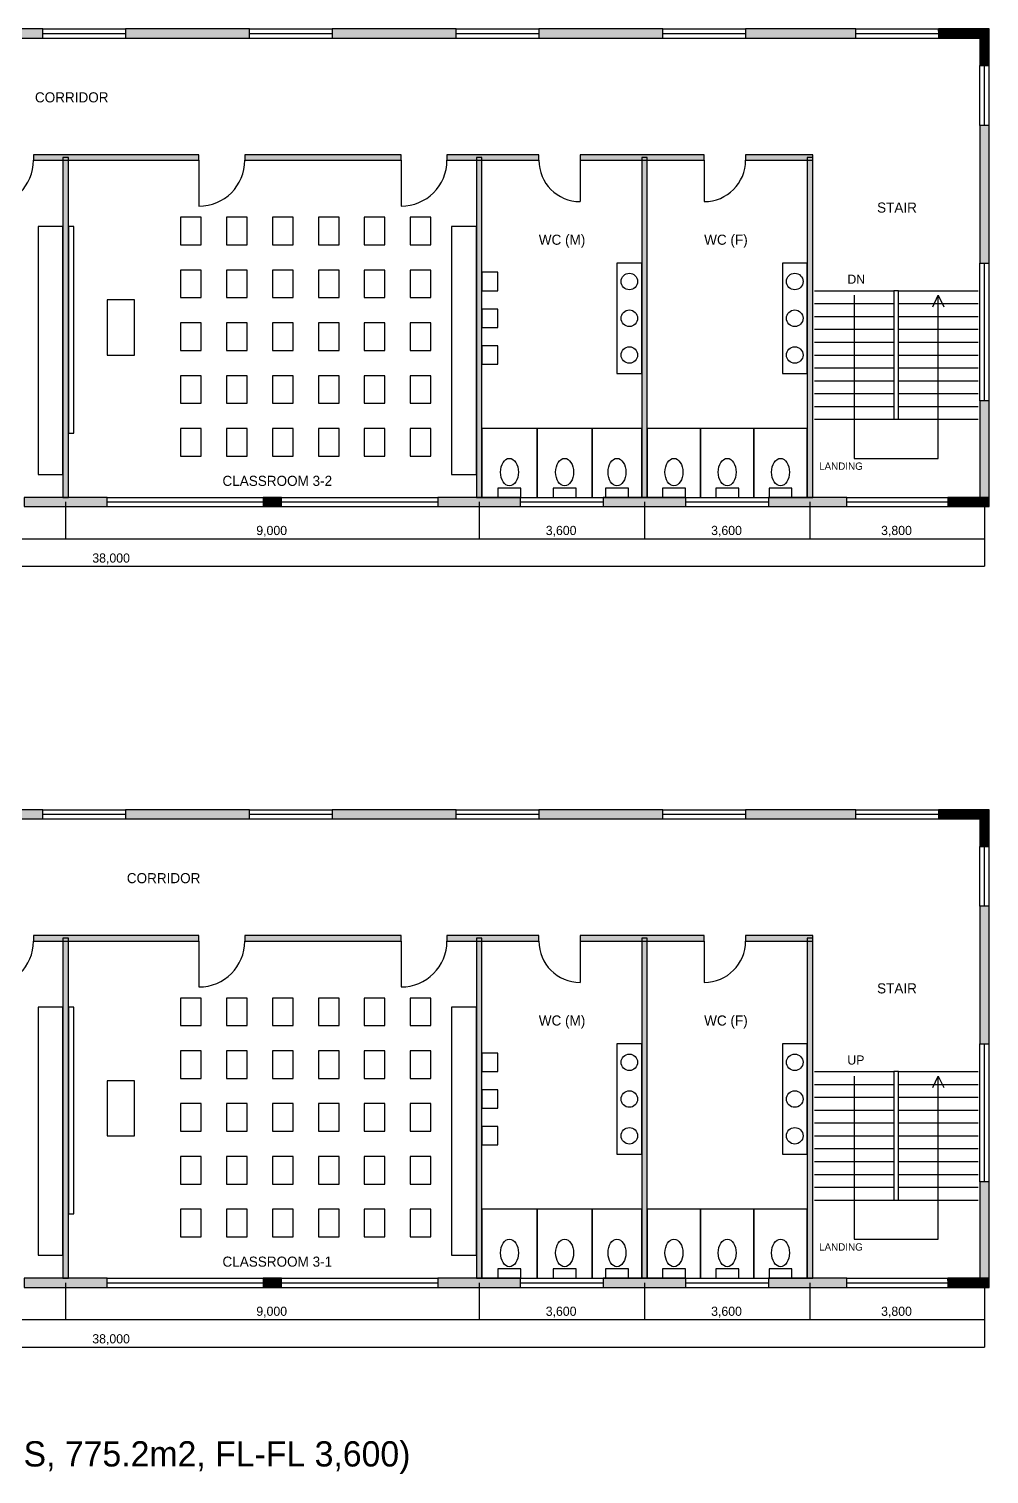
# Model space of a CAD drawing. Header units: metres. Extents: x -2883 to 38100, y -4166 to 27300.
# Drawn here: x 17200 to 38100, y -4166 to 27300 of the extents above; entities that cross this region are included whole.
import ezdxf

# ---------------------------------------------------------------- set-up
doc = ezdxf.new("R2010")
doc.units = ezdxf.units.M
for name, color, linetype in [('A-DIM', 1, 'CONTINUOUS'), ('A-DOOR', 2, 'CONTINUOUS'), ('A-FURN', 8, 'CONTINUOUS'), ('A-STAIR', 6, 'CONTINUOUS'), ('A-TEXT', 3, 'CONTINUOUS'), ('A-WALL', 7, 'CONTINUOUS'), ('A-WIND', 4, 'CONTINUOUS')]:
    doc.layers.add(name, color=color, linetype=linetype)
doc.dimstyles.get("Standard").update_dxf_attribs({"dimtxt": 2.5, "dimasz": 2.5, "dimexe": 1.25, "dimexo": 0.625, "dimtad": 1, "dimcen": 2.5, "dimazin": 3, "dimtfac": 1, "dimtmove": 0, "dimatfit": 3})

# ---------------------------------------------------------------- blocks, each defined once
blk = doc.blocks.new('_CLOSEDFILLED')
at = {"color": 0, "linetype": 'BYBLOCK'}
blk.add_solid([(-1, 0), (0, 0), (-1, 0)], dxfattribs=at)
blk = doc.blocks.new('*D1')
for p, q in [((0, 0), (0, -1400)), ((38000, 0), (38000, -1400)), ((0.25, -1400), (18997.5, -1400)), ((19002.5, -1400), (37999.75, -1400))]:
    blk.add_line(p, q)
at = {"layer": 'Defpoints'}
for p in [(0, 0), (38000, 0), (0, -1400)]:
    blk.add_point(p, dxfattribs=at)
at = {"xscale": 0.25, "yscale": 0.25, "rotation": 180}
blk.add_blockref('_CLOSEDFILLED', (0, -1400), dxfattribs=at)
at = {"xscale": 0.25, "yscale": 0.25}
blk.add_blockref('_CLOSEDFILLED', (38000, -1400), dxfattribs=at)
at = {"insert": (19000, -1400), "char_height": 1, "attachment_point": 5}
blk.add_mtext('38000', dxfattribs=at)
blk = doc.blocks.new('*D4')
for p, q in [((9000, 0), (9000, -800)), ((18000, 0), (18000, -800)), ((9000.25, -800), (13498, -800)), ((13502, -800), (17999.75, -800))]:
    blk.add_line(p, q)
at = {"layer": 'Defpoints'}
for p in [(9000, 0), (18000, 0), (9000, -800)]:
    blk.add_point(p, dxfattribs=at)
at = {"xscale": 0.25, "yscale": 0.25, "rotation": 180}
blk.add_blockref('_CLOSEDFILLED', (9000, -800), dxfattribs=at)
at = {"xscale": 0.25, "yscale": 0.25}
blk.add_blockref('_CLOSEDFILLED', (18000, -800), dxfattribs=at)
at = {"insert": (13500, -800), "char_height": 1, "attachment_point": 5}
blk.add_mtext('9000', dxfattribs=at)
blk = doc.blocks.new('*D5')
for p, q in [((18000, 0), (18000, -800)), ((27000, 0), (27000, -800)), ((18000.25, -800), (22498, -800)), ((22502, -800), (26999.75, -800))]:
    blk.add_line(p, q)
at = {"layer": 'Defpoints'}
for p in [(18000, 0), (27000, 0), (18000, -800)]:
    blk.add_point(p, dxfattribs=at)
at = {"xscale": 0.25, "yscale": 0.25, "rotation": 180}
blk.add_blockref('_CLOSEDFILLED', (18000, -800), dxfattribs=at)
at = {"xscale": 0.25, "yscale": 0.25}
blk.add_blockref('_CLOSEDFILLED', (27000, -800), dxfattribs=at)
at = {"insert": (22500, -800), "char_height": 1, "attachment_point": 5}
blk.add_mtext('9000', dxfattribs=at)
blk = doc.blocks.new('*D6')
for p, q in [((27000, 0), (27000, -800)), ((30600, 0), (30600, -800)), ((27000.25, -800), (28798, -800)), ((28802, -800), (30599.75, -800))]:
    blk.add_line(p, q)
at = {"layer": 'Defpoints'}
for p in [(27000, 0), (30600, 0), (27000, -800)]:
    blk.add_point(p, dxfattribs=at)
at = {"xscale": 0.25, "yscale": 0.25, "rotation": 180}
blk.add_blockref('_CLOSEDFILLED', (27000, -800), dxfattribs=at)
at = {"xscale": 0.25, "yscale": 0.25}
blk.add_blockref('_CLOSEDFILLED', (30600, -800), dxfattribs=at)
at = {"insert": (28800, -800), "char_height": 1, "attachment_point": 5}
blk.add_mtext('3600', dxfattribs=at)
blk = doc.blocks.new('*D7')
for p, q in [((30600, 0), (30600, -800)), ((34200, 0), (34200, -800)), ((30600.25, -800), (32398, -800)), ((32402, -800), (34199.75, -800))]:
    blk.add_line(p, q)
at = {"layer": 'Defpoints'}
for p in [(30600, 0), (34200, 0), (30600, -800)]:
    blk.add_point(p, dxfattribs=at)
at = {"xscale": 0.25, "yscale": 0.25, "rotation": 180}
blk.add_blockref('_CLOSEDFILLED', (30600, -800), dxfattribs=at)
at = {"xscale": 0.25, "yscale": 0.25}
blk.add_blockref('_CLOSEDFILLED', (34200, -800), dxfattribs=at)
at = {"insert": (32400, -800), "char_height": 1, "attachment_point": 5}
blk.add_mtext('3600', dxfattribs=at)
blk = doc.blocks.new('*D8')
for p, q in [((34200, 0), (34200, -800)), ((38000, 0), (38000, -800)), ((34200.25, -800), (36098, -800)), ((36102, -800), (37999.75, -800))]:
    blk.add_line(p, q)
at = {"layer": 'Defpoints'}
for p in [(34200, 0), (38000, 0), (34200, -800)]:
    blk.add_point(p, dxfattribs=at)
at = {"xscale": 0.25, "yscale": 0.25, "rotation": 180}
blk.add_blockref('_CLOSEDFILLED', (34200, -800), dxfattribs=at)
at = {"xscale": 0.25, "yscale": 0.25}
blk.add_blockref('_CLOSEDFILLED', (38000, -800), dxfattribs=at)
at = {"insert": (36100, -800), "char_height": 1, "attachment_point": 5}
blk.add_mtext('3800', dxfattribs=at)
blk = doc.blocks.new('*D11')
for p, q in [((0, 17000), (0, 15600)), ((38000, 17000), (38000, 15600)), ((0.25, 15600), (18997.5, 15600)), ((19002.5, 15600), (37999.75, 15600))]:
    blk.add_line(p, q)
at = {"layer": 'Defpoints'}
for p in [(0, 17000), (38000, 17000), (0, 15600)]:
    blk.add_point(p, dxfattribs=at)
at = {"xscale": 0.25, "yscale": 0.25, "rotation": 180}
blk.add_blockref('_CLOSEDFILLED', (0, 15600), dxfattribs=at)
at = {"xscale": 0.25, "yscale": 0.25}
blk.add_blockref('_CLOSEDFILLED', (38000, 15600), dxfattribs=at)
at = {"insert": (19000, 15600), "char_height": 1, "attachment_point": 5}
blk.add_mtext('38000', dxfattribs=at)
blk = doc.blocks.new('*D14')
for p, q in [((9000, 17000), (9000, 16200)), ((18000, 17000), (18000, 16200)), ((9000.25, 16200), (13498, 16200)), ((13502, 16200), (17999.75, 16200))]:
    blk.add_line(p, q)
at = {"layer": 'Defpoints'}
for p in [(9000, 17000), (18000, 17000), (9000, 16200)]:
    blk.add_point(p, dxfattribs=at)
at = {"xscale": 0.25, "yscale": 0.25, "rotation": 180}
blk.add_blockref('_CLOSEDFILLED', (9000, 16200), dxfattribs=at)
at = {"xscale": 0.25, "yscale": 0.25}
blk.add_blockref('_CLOSEDFILLED', (18000, 16200), dxfattribs=at)
at = {"insert": (13500, 16200), "char_height": 1, "attachment_point": 5}
blk.add_mtext('9000', dxfattribs=at)
blk = doc.blocks.new('*D15')
for p, q in [((18000, 17000), (18000, 16200)), ((27000, 17000), (27000, 16200)), ((18000.25, 16200), (22498, 16200)), ((22502, 16200), (26999.75, 16200))]:
    blk.add_line(p, q)
at = {"layer": 'Defpoints'}
for p in [(18000, 17000), (27000, 17000), (18000, 16200)]:
    blk.add_point(p, dxfattribs=at)
at = {"xscale": 0.25, "yscale": 0.25, "rotation": 180}
blk.add_blockref('_CLOSEDFILLED', (18000, 16200), dxfattribs=at)
at = {"xscale": 0.25, "yscale": 0.25}
blk.add_blockref('_CLOSEDFILLED', (27000, 16200), dxfattribs=at)
at = {"insert": (22500, 16200), "char_height": 1, "attachment_point": 5}
blk.add_mtext('9000', dxfattribs=at)
blk = doc.blocks.new('*D16')
for p, q in [((27000, 17000), (27000, 16200)), ((30600, 17000), (30600, 16200)), ((27000.25, 16200), (28798, 16200)), ((28802, 16200), (30599.75, 16200))]:
    blk.add_line(p, q)
at = {"layer": 'Defpoints'}
for p in [(27000, 17000), (30600, 17000), (27000, 16200)]:
    blk.add_point(p, dxfattribs=at)
at = {"xscale": 0.25, "yscale": 0.25, "rotation": 180}
blk.add_blockref('_CLOSEDFILLED', (27000, 16200), dxfattribs=at)
at = {"xscale": 0.25, "yscale": 0.25}
blk.add_blockref('_CLOSEDFILLED', (30600, 16200), dxfattribs=at)
at = {"insert": (28800, 16200), "char_height": 1, "attachment_point": 5}
blk.add_mtext('3600', dxfattribs=at)
blk = doc.blocks.new('*D17')
for p, q in [((30600, 17000), (30600, 16200)), ((34200, 17000), (34200, 16200)), ((30600.25, 16200), (32398, 16200)), ((32402, 16200), (34199.75, 16200))]:
    blk.add_line(p, q)
at = {"layer": 'Defpoints'}
for p in [(30600, 17000), (34200, 17000), (30600, 16200)]:
    blk.add_point(p, dxfattribs=at)
at = {"xscale": 0.25, "yscale": 0.25, "rotation": 180}
blk.add_blockref('_CLOSEDFILLED', (30600, 16200), dxfattribs=at)
at = {"xscale": 0.25, "yscale": 0.25}
blk.add_blockref('_CLOSEDFILLED', (34200, 16200), dxfattribs=at)
at = {"insert": (32400, 16200), "char_height": 1, "attachment_point": 5}
blk.add_mtext('3600', dxfattribs=at)
blk = doc.blocks.new('*D18')
for p, q in [((34200, 17000), (34200, 16200)), ((38000, 17000), (38000, 16200)), ((34200.25, 16200), (36098, 16200)), ((36102, 16200), (37999.75, 16200))]:
    blk.add_line(p, q)
at = {"layer": 'Defpoints'}
for p in [(34200, 17000), (38000, 17000), (34200, 16200)]:
    blk.add_point(p, dxfattribs=at)
at = {"xscale": 0.25, "yscale": 0.25, "rotation": 180}
blk.add_blockref('_CLOSEDFILLED', (34200, 16200), dxfattribs=at)
at = {"xscale": 0.25, "yscale": 0.25}
blk.add_blockref('_CLOSEDFILLED', (38000, 16200), dxfattribs=at)
at = {"insert": (36100, 16200), "char_height": 1, "attachment_point": 5}
blk.add_mtext('3800', dxfattribs=at)

msp = doc.modelspace()

# ---------------------------------------------------------------- hatches: boundary and pattern name
h = msp.add_hatch()
h.set_pattern_fill('SOLID')
h.paths.add_polyline_path([(14800, 27100), (17500, 27100), (17500, 27300), (14800, 27300)])
h = msp.add_hatch()
h.set_pattern_fill('SOLID')
h.paths.add_polyline_path([(19300, 27100), (22000, 27100), (22000, 27300), (19300, 27300)])
h = msp.add_hatch()
h.set_pattern_fill('SOLID')
h.paths.add_polyline_path([(23800, 27100), (26500, 27100), (26500, 27300), (23800, 27300)])
h = msp.add_hatch()
h.set_pattern_fill('SOLID')
h.paths.add_polyline_path([(28300, 27100), (31000, 27100), (31000, 27300), (28300, 27300)])
h = msp.add_hatch()
h.set_pattern_fill('SOLID')
h.paths.add_polyline_path([(32800, 27100), (35200, 27100), (35200, 27300), (32800, 27300)])
h = msp.add_hatch()
h.set_pattern_fill('SOLID')
h.paths.add_polyline_path([(37000, 27100), (38100, 27100), (38100, 27300), (37000, 27300)])
h = msp.add_hatch()
h.set_pattern_fill('SOLID')
h.paths.add_polyline_path([(37900, 26500), (38100, 26500), (38100, 27300), (37900, 27300)])
h = msp.add_hatch()
h.set_pattern_fill('SOLID')
h.paths.add_polyline_path([(37900, 22200), (38100, 22200), (38100, 25200), (37900, 25200)])
h = msp.add_hatch()
h.set_pattern_fill('SOLID')
h.paths.add_polyline_path([(17300, 24440), (20900, 24440), (20900, 24560), (17300, 24560)])
h = msp.add_hatch()
h.set_pattern_fill('SOLID')
h.paths.add_polyline_path([(21900, 24440), (25300, 24440), (25300, 24560), (21900, 24560)])
h = msp.add_hatch()
h.set_pattern_fill('SOLID')
h.paths.add_polyline_path([(26300, 24440), (28300, 24440), (28300, 24560), (26300, 24560)])
h = msp.add_hatch()
h.set_pattern_fill('SOLID')
h.paths.add_polyline_path([(29200, 24440), (31900, 24440), (31900, 24560), (29200, 24560)])
h = msp.add_hatch()
h.set_pattern_fill('SOLID')
h.paths.add_polyline_path([(32800, 24440), (34260, 24440), (34260, 24560), (32800, 24560)])
h = msp.add_hatch()
h.set_pattern_fill('SOLID')
h.paths.add_polyline_path([(17940, 17100), (18060, 17100), (18060, 24500), (17940, 24500)])
h = msp.add_hatch()
h.set_pattern_fill('SOLID')
h.paths.add_polyline_path([(26940, 17100), (27060, 17100), (27060, 24500), (26940, 24500)])
h = msp.add_hatch()
h.set_pattern_fill('SOLID')
h.paths.add_polyline_path([(30540, 17100), (30660, 17100), (30660, 24500), (30540, 24500)])
h = msp.add_hatch()
h.set_pattern_fill('SOLID')
h.paths.add_polyline_path([(34140, 17100), (34260, 17100), (34260, 24500), (34140, 24500)])
h = msp.add_hatch()
h.set_pattern_fill('SOLID')
h.paths.add_polyline_path([(37900, 16900), (38100, 16900), (38100, 19200), (37900, 19200)])
h = msp.add_hatch()
h.set_pattern_fill('SOLID')
h.paths.add_polyline_path([(17100, 16900), (18900, 16900), (18900, 17100), (17100, 17100)])
h = msp.add_hatch()
h.set_pattern_fill('SOLID')
h.paths.add_polyline_path([(22300, 16900), (22700, 16900), (22700, 17100), (22300, 17100)])
h = msp.add_hatch()
h.set_pattern_fill('SOLID')
h.paths.add_polyline_path([(26100, 16900), (27900, 16900), (27900, 17100), (26100, 17100)])
h = msp.add_hatch()
h.set_pattern_fill('SOLID')
h.paths.add_polyline_path([(29700, 16900), (31500, 16900), (31500, 17100), (29700, 17100)])
h = msp.add_hatch()
h.set_pattern_fill('SOLID')
h.paths.add_polyline_path([(33300, 16900), (35000, 16900), (35000, 17100), (33300, 17100)])
h = msp.add_hatch()
h.set_pattern_fill('SOLID')
h.paths.add_polyline_path([(37200, 16900), (38100, 16900), (38100, 17100), (37200, 17100)])
h = msp.add_hatch()
h.set_pattern_fill('SOLID')
h.paths.add_polyline_path([(14800, 10100), (17500, 10100), (17500, 10300), (14800, 10300)])
h = msp.add_hatch()
h.set_pattern_fill('SOLID')
h.paths.add_polyline_path([(19300, 10100), (22000, 10100), (22000, 10300), (19300, 10300)])
h = msp.add_hatch()
h.set_pattern_fill('SOLID')
h.paths.add_polyline_path([(23800, 10100), (26500, 10100), (26500, 10300), (23800, 10300)])
h = msp.add_hatch()
h.set_pattern_fill('SOLID')
h.paths.add_polyline_path([(28300, 10100), (31000, 10100), (31000, 10300), (28300, 10300)])
h = msp.add_hatch()
h.set_pattern_fill('SOLID')
h.paths.add_polyline_path([(32800, 10100), (35200, 10100), (35200, 10300), (32800, 10300)])
h = msp.add_hatch()
h.set_pattern_fill('SOLID')
h.paths.add_polyline_path([(37000, 10100), (38100, 10100), (38100, 10300), (37000, 10300)])
h = msp.add_hatch()
h.set_pattern_fill('SOLID')
h.paths.add_polyline_path([(37900, 9500), (38100, 9500), (38100, 10300), (37900, 10300)])
h = msp.add_hatch()
h.set_pattern_fill('SOLID')
h.paths.add_polyline_path([(37900, 5200), (38100, 5200), (38100, 8200), (37900, 8200)])
h = msp.add_hatch()
h.set_pattern_fill('SOLID')
h.paths.add_polyline_path([(17300, 7440), (20900, 7440), (20900, 7560), (17300, 7560)])
h = msp.add_hatch()
h.set_pattern_fill('SOLID')
h.paths.add_polyline_path([(21900, 7440), (25300, 7440), (25300, 7560), (21900, 7560)])
h = msp.add_hatch()
h.set_pattern_fill('SOLID')
h.paths.add_polyline_path([(26300, 7440), (28300, 7440), (28300, 7560), (26300, 7560)])
h = msp.add_hatch()
h.set_pattern_fill('SOLID')
h.paths.add_polyline_path([(29200, 7440), (31900, 7440), (31900, 7560), (29200, 7560)])
h = msp.add_hatch()
h.set_pattern_fill('SOLID')
h.paths.add_polyline_path([(32800, 7440), (34260, 7440), (34260, 7560), (32800, 7560)])
h = msp.add_hatch()
h.set_pattern_fill('SOLID')
h.paths.add_polyline_path([(17940, 100), (18060, 100), (18060, 7500), (17940, 7500)])
h = msp.add_hatch()
h.set_pattern_fill('SOLID')
h.paths.add_polyline_path([(26940, 100), (27060, 100), (27060, 7500), (26940, 7500)])
h = msp.add_hatch()
h.set_pattern_fill('SOLID')
h.paths.add_polyline_path([(30540, 100), (30660, 100), (30660, 7500), (30540, 7500)])
h = msp.add_hatch()
h.set_pattern_fill('SOLID')
h.paths.add_polyline_path([(34140, 100), (34260, 100), (34260, 7500), (34140, 7500)])
h = msp.add_hatch()
h.set_pattern_fill('SOLID')
h.paths.add_polyline_path([(37900, -100), (38100, -100), (38100, 2200), (37900, 2200)])
h = msp.add_hatch()
h.set_pattern_fill('SOLID')
h.paths.add_polyline_path([(17100, -100), (18900, -100), (18900, 100), (17100, 100)])
h = msp.add_hatch()
h.set_pattern_fill('SOLID')
h.paths.add_polyline_path([(22300, -100), (22700, -100), (22700, 100), (22300, 100)])
h = msp.add_hatch()
h.set_pattern_fill('SOLID')
h.paths.add_polyline_path([(26100, -100), (27900, -100), (27900, 100), (26100, 100)])
h = msp.add_hatch()
h.set_pattern_fill('SOLID')
h.paths.add_polyline_path([(29700, -100), (31500, -100), (31500, 100), (29700, 100)])
h = msp.add_hatch()
h.set_pattern_fill('SOLID')
h.paths.add_polyline_path([(33300, -100), (35000, -100), (35000, 100), (33300, 100)])
h = msp.add_hatch()
h.set_pattern_fill('SOLID')
h.paths.add_polyline_path([(37200, -100), (38100, -100), (38100, 100), (37200, 100)])

# ---------------------------------------------------------------- linework, layer by layer
at = {"layer": 'A-DOOR'}
for p, q in [((20900, 24440), (20900, 23440)), ((25300, 24440), (25300, 23440)), ((29200, 24440), (29200, 23540)), ((31900, 24440), (31900, 23540)), ((20900, 7440), (20900, 6440)), ((25300, 7440), (25300, 6440)), ((29200, 7440), (29200, 6540)), ((31900, 7440), (31900, 6540))]:
    msp.add_line(p, q, dxfattribs=at)
for centre, radius, start, end in [((16300, 24440), 1000, 270, 360), ((20900, 24440), 1000, 270, 360), ((25300, 24440), 1000, 270, 360), ((29200, 24440), 900, 180, 270), ((31900, 24440), 900, 270, 360), ((16300, 7440), 1000, 270, 360), ((20900, 7440), 1000, 270, 360), ((25300, 7440), 1000, 270, 360), ((29200, 7440), 900, 180, 270), ((31900, 7440), 900, 270, 360)]:
    msp.add_arc(centre, radius, start, end, dxfattribs=at)
at = {"layer": 'A-FURN'}
for points in [[(17400, 17600), (17940, 17600), (17940, 23000), (17400, 23000)], [(18060, 18500), (18180, 18500), (18180, 23000), (18060, 23000)], [(20500, 22600), (20950, 22600), (20950, 23200), (20500, 23200)], [(21500, 22600), (21950, 22600), (21950, 23200), (21500, 23200)], [(22500, 22600), (22950, 22600), (22950, 23200), (22500, 23200)], [(23500, 22600), (23950, 22600), (23950, 23200), (23500, 23200)], [(24500, 22600), (24950, 22600), (24950, 23200), (24500, 23200)], [(25500, 22600), (25950, 22600), (25950, 23200), (25500, 23200)], [(26400, 17600), (26940, 17600), (26940, 23000), (26400, 23000)], [(20500, 21450), (20950, 21450), (20950, 22050), (20500, 22050)], [(21500, 21450), (21950, 21450), (21950, 22050), (21500, 22050)], [(22500, 21450), (22950, 21450), (22950, 22050), (22500, 22050)], [(23500, 21450), (23950, 21450), (23950, 22050), (23500, 22050)], [(24500, 21450), (24950, 21450), (24950, 22050), (24500, 22050)], [(25500, 21450), (25950, 21450), (25950, 22050), (25500, 22050)], [(30000, 19800), (30540, 19800), (30540, 22200), (30000, 22200)], [(33600, 19800), (34140, 19800), (34140, 22200), (33600, 22200)], [(27060, 21600), (27410, 21600), (27410, 22000), (27060, 22000)], [(18900, 20200), (19500, 20200), (19500, 21400), (18900, 21400)], [(27060, 20800), (27410, 20800), (27410, 21200), (27060, 21200)], [(20500, 20300), (20950, 20300), (20950, 20900), (20500, 20900)], [(21500, 20300), (21950, 20300), (21950, 20900), (21500, 20900)], [(22500, 20300), (22950, 20300), (22950, 20900), (22500, 20900)], [(23500, 20300), (23950, 20300), (23950, 20900), (23500, 20900)], [(24500, 20300), (24950, 20300), (24950, 20900), (24500, 20900)], [(25500, 20300), (25950, 20300), (25950, 20900), (25500, 20900)], [(27060, 20000), (27410, 20000), (27410, 20400), (27060, 20400)], [(20500, 19150), (20950, 19150), (20950, 19750), (20500, 19750)], [(21500, 19150), (21950, 19150), (21950, 19750), (21500, 19750)], [(22500, 19150), (22950, 19150), (22950, 19750), (22500, 19750)], [(23500, 19150), (23950, 19150), (23950, 19750), (23500, 19750)], [(24500, 19150), (24950, 19150), (24950, 19750), (24500, 19750)], [(25500, 19150), (25950, 19150), (25950, 19750), (25500, 19750)], [(20500, 18000), (20950, 18000), (20950, 18600), (20500, 18600)], [(21500, 18000), (21950, 18000), (21950, 18600), (21500, 18600)], [(22500, 18000), (22950, 18000), (22950, 18600), (22500, 18600)], [(23500, 18000), (23950, 18000), (23950, 18600), (23500, 18600)], [(24500, 18000), (24950, 18000), (24950, 18600), (24500, 18600)], [(25500, 18000), (25950, 18000), (25950, 18600), (25500, 18600)], [(27060, 17100), (28260, 17100), (28260, 18600), (27060, 18600)], [(28260, 17100), (29460, 17100), (29460, 18600), (28260, 18600)], [(29460, 17100), (30540, 17100), (30540, 18600), (29460, 18600)], [(30660, 17100), (31820, 17100), (31820, 18600), (30660, 18600)], [(31820, 17100), (32980, 17100), (32980, 18600), (31820, 18600)], [(32980, 17100), (34140, 17100), (34140, 18600), (32980, 18600)], [(27410, 17100), (27910, 17100), (27910, 17300), (27410, 17300)], [(28610, 17100), (29110, 17100), (29110, 17300), (28610, 17300)], [(29750, 17100), (30250, 17100), (30250, 17300), (29750, 17300)], [(30990, 17100), (31490, 17100), (31490, 17300), (30990, 17300)], [(32150, 17100), (32650, 17100), (32650, 17300), (32150, 17300)], [(33310, 17100), (33810, 17100), (33810, 17300), (33310, 17300)], [(17400, 600), (17940, 600), (17940, 6000), (17400, 6000)], [(18060, 1500), (18180, 1500), (18180, 6000), (18060, 6000)], [(20500, 5600), (20950, 5600), (20950, 6200), (20500, 6200)], [(21500, 5600), (21950, 5600), (21950, 6200), (21500, 6200)], [(22500, 5600), (22950, 5600), (22950, 6200), (22500, 6200)], [(23500, 5600), (23950, 5600), (23950, 6200), (23500, 6200)], [(24500, 5600), (24950, 5600), (24950, 6200), (24500, 6200)], [(25500, 5600), (25950, 5600), (25950, 6200), (25500, 6200)], [(26400, 600), (26940, 600), (26940, 6000), (26400, 6000)], [(20500, 4450), (20950, 4450), (20950, 5050), (20500, 5050)], [(21500, 4450), (21950, 4450), (21950, 5050), (21500, 5050)], [(22500, 4450), (22950, 4450), (22950, 5050), (22500, 5050)], [(23500, 4450), (23950, 4450), (23950, 5050), (23500, 5050)], [(24500, 4450), (24950, 4450), (24950, 5050), (24500, 5050)], [(25500, 4450), (25950, 4450), (25950, 5050), (25500, 5050)], [(30000, 2800), (30540, 2800), (30540, 5200), (30000, 5200)], [(33600, 2800), (34140, 2800), (34140, 5200), (33600, 5200)], [(27060, 4600), (27410, 4600), (27410, 5000), (27060, 5000)], [(18900, 3200), (19500, 3200), (19500, 4400), (18900, 4400)], [(27060, 3800), (27410, 3800), (27410, 4200), (27060, 4200)], [(20500, 3300), (20950, 3300), (20950, 3900), (20500, 3900)], [(21500, 3300), (21950, 3300), (21950, 3900), (21500, 3900)], [(22500, 3300), (22950, 3300), (22950, 3900), (22500, 3900)], [(23500, 3300), (23950, 3300), (23950, 3900), (23500, 3900)], [(24500, 3300), (24950, 3300), (24950, 3900), (24500, 3900)], [(25500, 3300), (25950, 3300), (25950, 3900), (25500, 3900)], [(27060, 3000), (27410, 3000), (27410, 3400), (27060, 3400)], [(20500, 2150), (20950, 2150), (20950, 2750), (20500, 2750)], [(21500, 2150), (21950, 2150), (21950, 2750), (21500, 2750)], [(22500, 2150), (22950, 2150), (22950, 2750), (22500, 2750)], [(23500, 2150), (23950, 2150), (23950, 2750), (23500, 2750)], [(24500, 2150), (24950, 2150), (24950, 2750), (24500, 2750)], [(25500, 2150), (25950, 2150), (25950, 2750), (25500, 2750)], [(20500, 1000), (20950, 1000), (20950, 1600), (20500, 1600)], [(21500, 1000), (21950, 1000), (21950, 1600), (21500, 1600)], [(22500, 1000), (22950, 1000), (22950, 1600), (22500, 1600)], [(23500, 1000), (23950, 1000), (23950, 1600), (23500, 1600)], [(24500, 1000), (24950, 1000), (24950, 1600), (24500, 1600)], [(25500, 1000), (25950, 1000), (25950, 1600), (25500, 1600)], [(27060, 100), (28260, 100), (28260, 1600), (27060, 1600)], [(28260, 100), (29460, 100), (29460, 1600), (28260, 1600)], [(29460, 100), (30540, 100), (30540, 1600), (29460, 1600)], [(30660, 100), (31820, 100), (31820, 1600), (30660, 1600)], [(31820, 100), (32980, 100), (32980, 1600), (31820, 1600)], [(32980, 100), (34140, 100), (34140, 1600), (32980, 1600)], [(27410, 100), (27910, 100), (27910, 300), (27410, 300)], [(28610, 100), (29110, 100), (29110, 300), (28610, 300)], [(29750, 100), (30250, 100), (30250, 300), (29750, 300)], [(30990, 100), (31490, 100), (31490, 300), (30990, 300)], [(32150, 100), (32650, 100), (32650, 300), (32150, 300)], [(33310, 100), (33810, 100), (33810, 300), (33310, 300)]]:
    msp.add_lwpolyline(points, close=True, dxfattribs=at)
for centre in [(30270, 21800), (33870, 21800), (30270, 21000), (33870, 21000), (30270, 20200), (33870, 20200), (30270, 4800), (33870, 4800), (30270, 4000), (33870, 4000), (30270, 3200), (33870, 3200)]:
    msp.add_circle(centre, 180, dxfattribs=at)
for centre in [(27660, 17650), (28860, 17650), (30000, 17650), (31240, 17650), (32400, 17650), (33560, 17650), (27660, 650), (28860, 650), (30000, 650), (31240, 650), (32400, 650), (33560, 650)]:
    msp.add_ellipse(centre, major_axis=(0, 300), ratio=0.65, dxfattribs=at)
at = {"layer": 'A-STAIR'}
for p, q in [((34300, 21600), (36030, 21600)), ((36130, 21600), (37860, 21600)), ((34300, 21320), (36030, 21320)), ((36130, 21320), (37860, 21320)), ((34300, 21040), (36030, 21040)), ((36130, 21040), (37860, 21040)), ((34300, 20760), (36030, 20760)), ((34300, 20480), (36030, 20480)), ((36130, 20760), (37860, 20760)), ((36130, 20480), (37860, 20480)), ((34300, 20200), (36030, 20200)), ((36130, 20200), (37860, 20200)), ((34300, 19920), (36030, 19920)), ((36130, 19920), (37860, 19920)), ((34300, 19640), (36030, 19640)), ((36130, 19640), (37860, 19640)), ((34300, 19360), (36030, 19360)), ((36130, 19360), (37860, 19360)), ((34300, 19080), (36030, 19080)), ((36130, 19080), (37860, 19080)), ((34300, 18800), (36030, 18800)), ((34300, 18800), (37860, 18800)), ((36130, 18800), (37860, 18800)), ((34300, 4600), (36030, 4600)), ((36130, 4600), (37860, 4600)), ((34300, 4320), (36030, 4320)), ((36130, 4320), (37860, 4320)), ((34300, 4040), (36030, 4040)), ((36130, 4040), (37860, 4040)), ((34300, 3760), (36030, 3760)), ((34300, 3480), (36030, 3480)), ((36130, 3760), (37860, 3760)), ((36130, 3480), (37860, 3480)), ((34300, 3200), (36030, 3200)), ((36130, 3200), (37860, 3200)), ((34300, 2920), (36030, 2920)), ((36130, 2920), (37860, 2920)), ((34300, 2640), (36030, 2640)), ((36130, 2640), (37860, 2640)), ((34300, 2360), (36030, 2360)), ((36130, 2360), (37860, 2360)), ((34300, 2080), (36030, 2080)), ((36130, 2080), (37860, 2080)), ((34300, 1800), (36030, 1800)), ((34300, 1800), (37860, 1800)), ((36130, 1800), (37860, 1800))]:
    msp.add_line(p, q, dxfattribs=at)
for points in [[(35165, 21500), (35165, 17950), (36995, 17950), (36995, 21500)], [(36875, 21250), (36995, 21500), (37115, 21250)], [(35165, 4500), (35165, 950), (36995, 950), (36995, 4500)], [(36875, 4250), (36995, 4500), (37115, 4250)]]:
    msp.add_lwpolyline(points, dxfattribs=at)
for points in [[(36030, 18800), (36130, 18800), (36130, 21600), (36030, 21600)], [(36030, 1800), (36130, 1800), (36130, 4600), (36030, 4600)]]:
    msp.add_lwpolyline(points, close=True, dxfattribs=at)
at = {"layer": 'A-WALL'}
for points in [[(14800, 27100), (17500, 27100), (17500, 27300), (14800, 27300)], [(19300, 27100), (22000, 27100), (22000, 27300), (19300, 27300)], [(23800, 27100), (26500, 27100), (26500, 27300), (23800, 27300)], [(28300, 27100), (31000, 27100), (31000, 27300), (28300, 27300)], [(32800, 27100), (35200, 27100), (35200, 27300), (32800, 27300)], [(37000, 27100), (38100, 27100), (38100, 27300), (37000, 27300)], [(37900, 26500), (38100, 26500), (38100, 27300), (37900, 27300)], [(37900, 22200), (38100, 22200), (38100, 25200), (37900, 25200)], [(17300, 24440), (20900, 24440), (20900, 24560), (17300, 24560)], [(21900, 24440), (25300, 24440), (25300, 24560), (21900, 24560)], [(26300, 24440), (28300, 24440), (28300, 24560), (26300, 24560)], [(29200, 24440), (31900, 24440), (31900, 24560), (29200, 24560)], [(32800, 24440), (34260, 24440), (34260, 24560), (32800, 24560)], [(17940, 17100), (18060, 17100), (18060, 24500), (17940, 24500)], [(26940, 17100), (27060, 17100), (27060, 24500), (26940, 24500)], [(30540, 17100), (30660, 17100), (30660, 24500), (30540, 24500)], [(34140, 17100), (34260, 17100), (34260, 24500), (34140, 24500)], [(37900, 16900), (38100, 16900), (38100, 19200), (37900, 19200)], [(17100, 16900), (18900, 16900), (18900, 17100), (17100, 17100)], [(22300, 16900), (22700, 16900), (22700, 17100), (22300, 17100)], [(26100, 16900), (27900, 16900), (27900, 17100), (26100, 17100)], [(29700, 16900), (31500, 16900), (31500, 17100), (29700, 17100)], [(33300, 16900), (35000, 16900), (35000, 17100), (33300, 17100)], [(37200, 16900), (38100, 16900), (38100, 17100), (37200, 17100)], [(14800, 10100), (17500, 10100), (17500, 10300), (14800, 10300)], [(19300, 10100), (22000, 10100), (22000, 10300), (19300, 10300)], [(23800, 10100), (26500, 10100), (26500, 10300), (23800, 10300)], [(28300, 10100), (31000, 10100), (31000, 10300), (28300, 10300)], [(32800, 10100), (35200, 10100), (35200, 10300), (32800, 10300)], [(37000, 10100), (38100, 10100), (38100, 10300), (37000, 10300)], [(37900, 9500), (38100, 9500), (38100, 10300), (37900, 10300)], [(37900, 5200), (38100, 5200), (38100, 8200), (37900, 8200)], [(17300, 7440), (20900, 7440), (20900, 7560), (17300, 7560)], [(21900, 7440), (25300, 7440), (25300, 7560), (21900, 7560)], [(26300, 7440), (28300, 7440), (28300, 7560), (26300, 7560)], [(29200, 7440), (31900, 7440), (31900, 7560), (29200, 7560)], [(32800, 7440), (34260, 7440), (34260, 7560), (32800, 7560)], [(17940, 100), (18060, 100), (18060, 7500), (17940, 7500)], [(26940, 100), (27060, 100), (27060, 7500), (26940, 7500)], [(30540, 100), (30660, 100), (30660, 7500), (30540, 7500)], [(34140, 100), (34260, 100), (34260, 7500), (34140, 7500)], [(37900, -100), (38100, -100), (38100, 2200), (37900, 2200)], [(17100, -100), (18900, -100), (18900, 100), (17100, 100)], [(22300, -100), (22700, -100), (22700, 100), (22300, 100)], [(26100, -100), (27900, -100), (27900, 100), (26100, 100)], [(29700, -100), (31500, -100), (31500, 100), (29700, 100)], [(33300, -100), (35000, -100), (35000, 100), (33300, 100)], [(37200, -100), (38100, -100), (38100, 100), (37200, 100)]]:
    msp.add_lwpolyline(points, close=True, dxfattribs=at)
at = {"layer": 'A-WIND'}
for p, q in [((17500, 27300), (19300, 27300)), ((17500, 27200), (19300, 27200)), ((17500, 27100), (19300, 27100)), ((22000, 27300), (23800, 27300)), ((22000, 27200), (23800, 27200)), ((22000, 27100), (23800, 27100)), ((26500, 27300), (28300, 27300)), ((26500, 27200), (28300, 27200)), ((26500, 27100), (28300, 27100)), ((31000, 27300), (32800, 27300)), ((31000, 27200), (32800, 27200)), ((31000, 27100), (32800, 27100)), ((35200, 27300), (37000, 27300)), ((35200, 27200), (37000, 27200)), ((35200, 27100), (37000, 27100)), ((37900, 25200), (37900, 26500)), ((38000, 25200), (38000, 26500)), ((38100, 25200), (38100, 26500)), ((37900, 19200), (37900, 22200)), ((38000, 19200), (38000, 22200)), ((38100, 19200), (38100, 22200)), ((18900, 17100), (22300, 17100)), ((18900, 17000), (22300, 17000)), ((22700, 17100), (26100, 17100)), ((22700, 17000), (26100, 17000)), ((27900, 17100), (29700, 17100)), ((27900, 17000), (29700, 17000)), ((31500, 17100), (33300, 17100)), ((31500, 17000), (33300, 17000)), ((35000, 17100), (37200, 17100)), ((35000, 17000), (37200, 17000)), ((18900, 16900), (22300, 16900)), ((22700, 16900), (26100, 16900)), ((27900, 16900), (29700, 16900)), ((31500, 16900), (33300, 16900)), ((35000, 16900), (37200, 16900)), ((17500, 10300), (19300, 10300)), ((17500, 10200), (19300, 10200)), ((17500, 10100), (19300, 10100)), ((22000, 10300), (23800, 10300)), ((22000, 10200), (23800, 10200)), ((22000, 10100), (23800, 10100)), ((26500, 10300), (28300, 10300)), ((26500, 10200), (28300, 10200)), ((26500, 10100), (28300, 10100)), ((31000, 10300), (32800, 10300)), ((31000, 10200), (32800, 10200)), ((31000, 10100), (32800, 10100)), ((35200, 10300), (37000, 10300)), ((35200, 10200), (37000, 10200)), ((35200, 10100), (37000, 10100)), ((37900, 8200), (37900, 9500)), ((38000, 8200), (38000, 9500)), ((38100, 8200), (38100, 9500)), ((37900, 2200), (37900, 5200)), ((38000, 2200), (38000, 5200)), ((38100, 2200), (38100, 5200)), ((18900, 100), (22300, 100)), ((18900, 0), (22300, 0)), ((22700, 100), (26100, 100)), ((22700, 0), (26100, 0)), ((27900, 100), (29700, 100)), ((27900, 0), (29700, 0)), ((31500, 100), (33300, 100)), ((31500, 0), (33300, 0)), ((35000, 100), (37200, 100)), ((35000, 0), (37200, 0)), ((18900, -100), (22300, -100)), ((22700, -100), (26100, -100)), ((27900, -100), (29700, -100)), ((31500, -100), (33300, -100)), ((35000, -100), (37200, -100))]:
    msp.add_line(p, q, dxfattribs=at)

# ---------------------------------------------------------------- texts
at = {"layer": 'A-DIM'}
for s, p in [('9,000', (22150, 16280)), ('3,600', (28450, 16280)), ('3,600', (32050, 16280)), ('3,800', (35750, 16280)), ('38,000', (18580, 15680)), ('9,000', (22150, -720)), ('3,600', (28450, -720)), ('3,600', (32050, -720)), ('3,800', (35750, -720)), ('38,000', (18580, -1320))]:
    msp.add_text(s, height=200, dxfattribs=at).set_placement(p)
at = {"layer": 'A-TEXT'}
for s, height, p in [('CORRIDOR', 220, (17331.2, 25700)), ('STAIR', 220, (35662, 23300)), ('WC (M)', 220, (28298.4, 22600)), ('WC (F)', 220, (31898.4, 22600)), ('DN', 200, (35015, 21750)), ('LANDING', 160, (34400, 17700)), ('CLASSROOM 3-2', 220, (21413.2, 17350)), ('CORRIDOR', 220, (19331.2, 8700)), ('STAIR', 220, (35662, 6300)), ('WC (M)', 220, (28298.4, 5600)), ('WC (F)', 220, (31898.4, 5600)), ('UP', 200, (35015, 4750)), ('LANDING', 160, (34400, 700)), ('CLASSROOM 3-1', 220, (21413.2, 350)), ('SCHOOL BUILDING (2 STOREYS, 6 CLASSROOMS, 775.2m2, FL-FL 3,600)', 550, (0, -4000))]:
    msp.add_text(s, height=height, dxfattribs=at).set_placement(p)

# ---------------------------------------------------------------- dimensions: what is measured, and where the dimension line sits
for base, p1, p2, picture, middle in [((0, 15600), (0, 17000), (38000, 17000), '*D11', (19000, 15600)), ((9000, 16200), (9000, 17000), (18000, 17000), '*D14', (13500, 16200)), ((18000, 16200), (18000, 17000), (27000, 17000), '*D15', (22500, 16200)), ((27000, 16200), (27000, 17000), (30600, 17000), '*D16', (28800, 16200)), ((30600, 16200), (30600, 17000), (34200, 17000), '*D17', (32400, 16200)), ((34200, 16200), (34200, 17000), (38000, 17000), '*D18', (36100, 16200)), ((0, -1400), (0, 0), (38000, 0), '*D1', (19000, -1400)), ((9000, -800), (9000, 0), (18000, 0), '*D4', (13500, -800)), ((18000, -800), (18000, 0), (27000, 0), '*D5', (22500, -800)), ((27000, -800), (27000, 0), (30600, 0), '*D6', (28800, -800)), ((30600, -800), (30600, 0), (34200, 0), '*D7', (32400, -800)), ((34200, -800), (34200, 0), (38000, 0), '*D8', (36100, -800))]:
    dim = msp.add_linear_dim(base=base, p1=p1, p2=p2, dimstyle='Standard')
    dim.commit()
    dim.dimension.update_dxf_attribs({"geometry": picture, "text_midpoint": middle})

doc.saveas('drawing.dxf')
